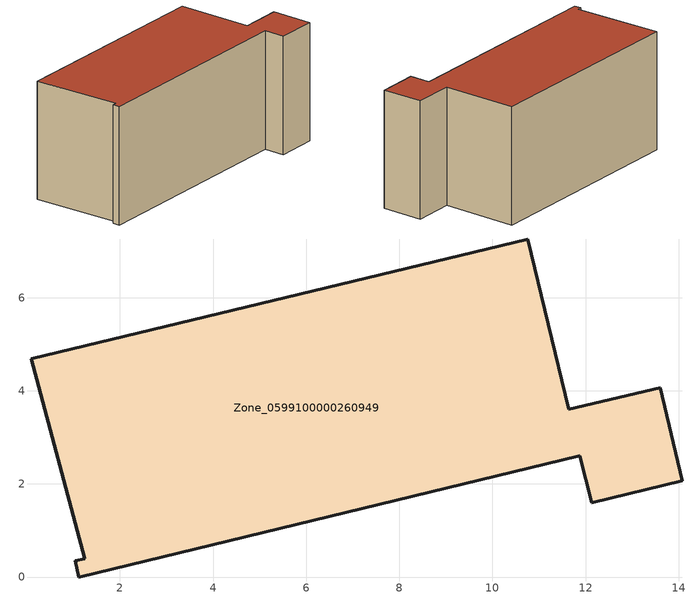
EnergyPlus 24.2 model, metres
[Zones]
Zone_0599100000260949
 floor ground (C_G): 12.13,1.6 11.88,2.6 1.12,0 1.04,0.35 1.24,0.4 0.09,4.69 10.76,7.26 11.64,3.6 13.6,4.07 14.08,2.07 z0
 wall outside (C_F): 11.88,2.6 12.13,1.6 14.08,2.07 13.6,4.07 11.64,3.6 10.76,7.26 0.09,4.69 1.24,0.4 1.04,0.35 1.12,0 11.88,2.6 z0:5.91
 roof outside (C_R): 1.12,0 11.88,2.6 12.13,1.6 14.08,2.07 13.6,4.07 11.64,3.6 10.76,7.26 0.09,4.69 1.24,0.4 1.04,0.35 z5.91
[BUILDING]
Pand.0599100000260949: North Axis=0; Terrain=City; Loads Convergence Tolerance Value=0.04; Temperature Convergence Tolerance Value=0.4; Solar Distribution=FullExterior; Maximum Number of Warmup Days=25; Minimum Number of Warmup Days=1
[Site:Location]
Rotterdam.The.Hague.AP_ZH_NLD Design_Conditions: Latitude=51.96; Longitude=4.45; Time Zone=1; Elevation=-4.5
[SITE:GROUNDTEMPERATURE:BUILDINGSURFACE]
18, 18, 18, 18, 18, 18, 18, 18, 18, 18, 18, 18
[MATERIAL] Thermal Absorptance=0.9; Solar Absorptance=0.7; Visible Absorptance=0.7
Name | Roughness | Thickness | Conductivity | Density | Specific Heat
G.TI.1975-1991 | MediumSmooth | 0.15 | 0.288461 | 540 | 1210
F.TI.1975-1991 | Rough | 0.3 | 0.230769 | 1920 | 840
R.TI.1975-1991 | MediumRough | 0.2 | 0.153846 | 1500 | 1000
[CONSTRUCTION]
C_G: G.TI.1975-1991
C_F: F.TI.1975-1991
C_R: R.TI.1975-1991
[ZONE]
Zone_0599100000260949: Type=1; Multiplier=1; Ceiling Height=Autocalculate; Volume=Autocalculate; Floor Area=autocalculate; Part of Total Floor Area=Yes
[ZONEINFILTRATION:DESIGNFLOWRATE]
Infil_Zone_0599100000260949: Zone or ZoneList or Space or SpaceList=Zone_0599100000260949; Schedule=AlwaysOn; Design Flow Rate Calculation Method=Flow/Area; Flow Rate per Floor Area=0.003; Constant Term Coefficient=1; Temperature Term Coefficient=0; Velocity Term Coefficient=0; Velocity Squared Term Coefficient=0
[HVACTEMPLATE:ZONE:IDEALLOADSAIRSYSTEM]
Zone_0599100000260949: Maximum Heating Supply Air Temperature=50; Minimum Cooling Supply Air Temperature=13; Maximum Heating Supply Air Humidity Ratio=0.0156; Minimum Cooling Supply Air Humidity Ratio=0.0077; Heating Limit=NoLimit; Cooling Limit=NoLimit; Dehumidification Control Type=ConstantSensibleHeatRatio; Cooling Sensible Heat Ratio=0.7; Dehumidification Setpoint=60; Humidification Control Type=None; Humidification Setpoint=30; Outdoor Air Method=None; Outdoor Air Flow Rate per Person=0.00944; Outdoor Air Flow Rate per Zone Floor Area=0; Outdoor Air Flow Rate per Zone=0; Demand Controlled Ventilation Type=None; Outdoor Air Economizer Type=NoEconomizer; Heat Recovery Type=None; Sensible Heat Recovery Effectiveness=0.7; Latent Heat Recovery Effectiveness=0.65
[ZONECONTROL:THERMOSTAT]
ThermostatControl_Zone_0599100000260949: Zone or ZoneList=Zone_0599100000260949; Control Type Schedule=DualSetpointControlType; Control 1=Thermostat_Zone_0599100000260949; Temperature Difference Between Cutout And Setpoint=0
[THERMOSTATSETPOINT:DUALSETPOINT]
Thermostat_Zone_0599100000260949: Heating Setpoint Temperature Schedule=HeatingSetpoint_Zone_0599100000260949; Cooling Setpoint Temperature Schedule=CoolingSetpoint_Zone_0599100000260949
[SCHEDULE:COMPACT]
HeatingSetpoint_Zone_0599100000260949: Through: 12/31, For: AllDays, Until: 24:00, 21
CoolingSetpoint_Zone_0599100000260949: Through: 12/31, For: AllDays, Until: 24:00, 24
DualSetpointControlType: Through: 12/31, For: AllDays, Until: 24:00, 4
AlwaysOn: Through: 12/31, For: AllDays, Until: 24:00, 1
